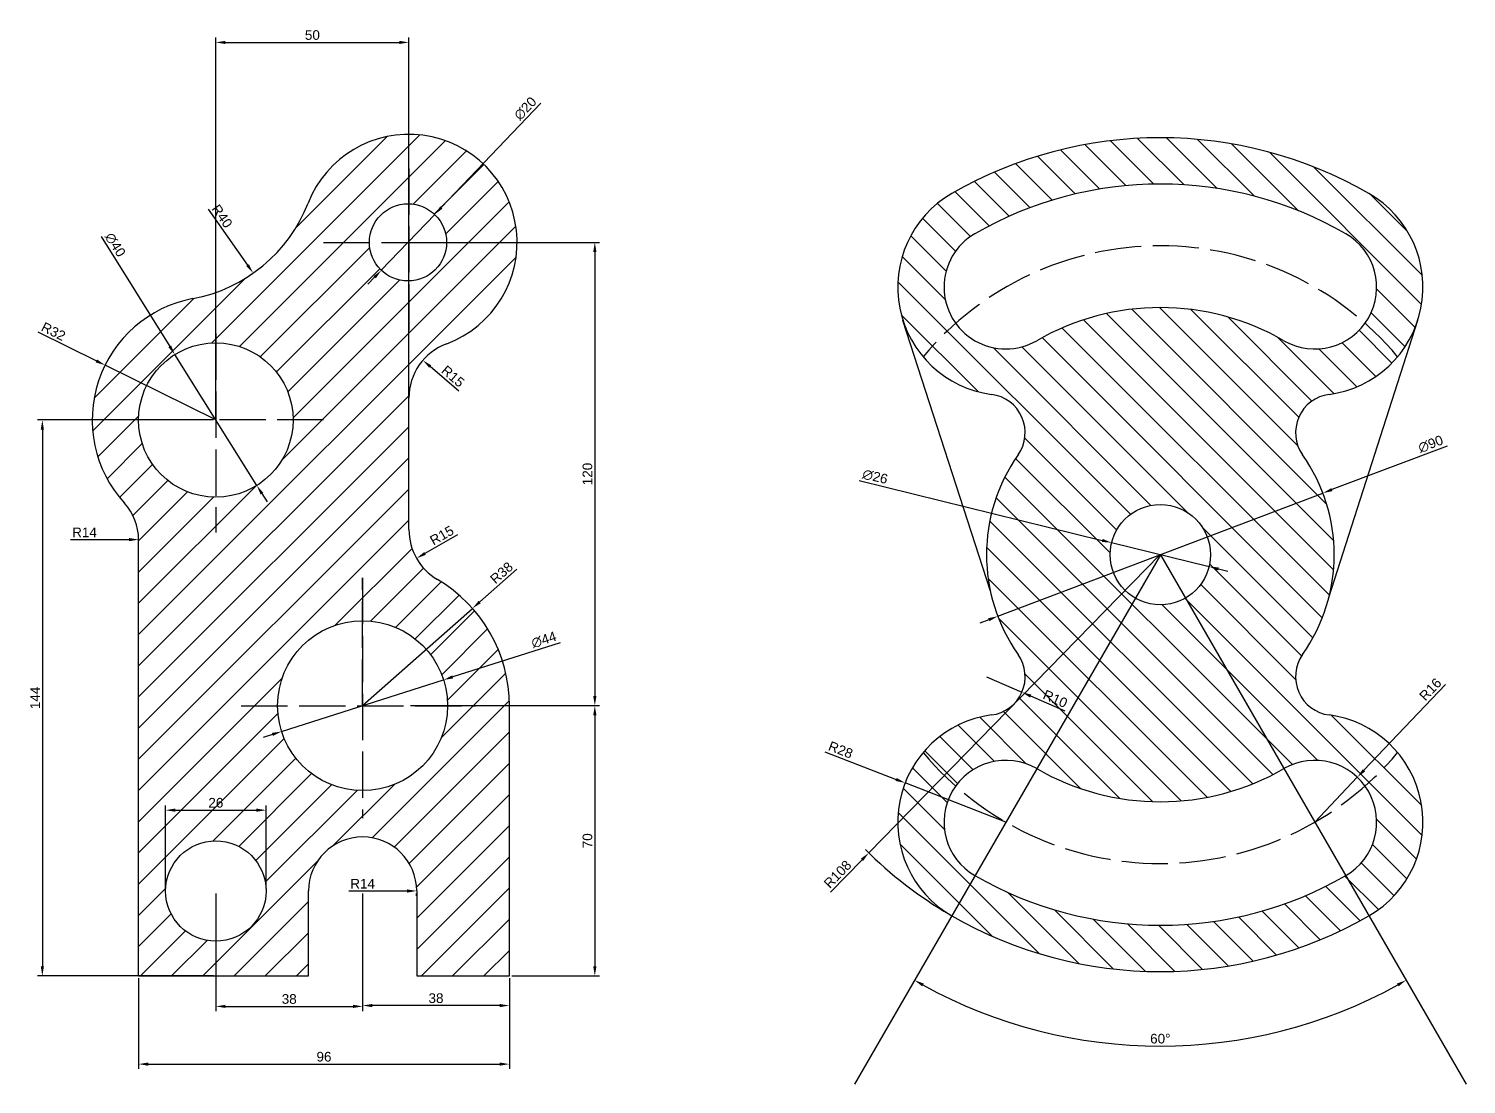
# Model space of a CAD drawing. Header units: millimetres. Extents: x 3583 to 4380, y 1639 to 1912.
# Drawn here: x 4007.9 to 4380, y 1638.9 to 1912.3 of the extents above; entities that cross this region are included whole.
import ezdxf

# ---------------------------------------------------------------- set-up
doc = ezdxf.new("R2010")
doc.units = ezdxf.units.MM
doc.linetypes.add('ACAD_ISO02W100', pattern=[15, 12, -3])
doc.styles.get("Standard").update_dxf_attribs({"font": 'arial.ttf'})
doc.dimstyles.new('ISO-25', dxfattribs={"dimtxt": 2.5, "dimasz": 2.5, "dimexe": 1.25, "dimexo": 0.625, "dimtad": 1, "dimtxsty": 'Standard', "dimcen": 2.5, "dimadec": 0, "dimazin": 0, "dimtfac": 1, "dimtmove": 0, "dimatfit": 3, "dimfxl": 1, "dimarcsym": 0})

# ---------------------------------------------------------------- blocks, each defined once
blk = doc.blocks.new('*D16')
at = {"color": 0, "lineweight": -2, "transparency": 16777216}
for p, q in [((4056.31, 1688.34), (4056.31, 1657.82)), ((4094.31, 1688.34), (4094.31, 1657.82)), ((4058.81, 1659.07), (4091.81, 1659.07))]:
    blk.add_line(p, q, dxfattribs=at)
at = {"color": 0, "transparency": 16777216}
for points in [[(4058.81, 1659.49), (4058.81, 1658.66), (4056.31, 1659.07)], [(4091.81, 1659.49), (4091.81, 1658.66), (4094.31, 1659.07)]]:
    blk.add_solid(points, dxfattribs=at)
at = {"layer": 'Defpoints', "color": 0, "transparency": 16777216}
for p in [(4056.31, 1688.97), (4094.31, 1688.97), (4094.31, 1659.07)]:
    blk.add_point(p, dxfattribs=at)
at = {"color": 0, "transparency": 16777216, "insert": (4075.31, 1660.98), "char_height": 2.5, "attachment_point": 5}
blk.add_mtext('38', dxfattribs=at)
blk = doc.blocks.new('*D17')
at = {"color": 0, "lineweight": -2, "transparency": 16777216}
for p, q in [((4036.31, 1666.34), (4036.31, 1642.87)), ((4132.31, 1666.34), (4132.31, 1642.87)), ((4038.81, 1644.12), (4129.81, 1644.12))]:
    blk.add_line(p, q, dxfattribs=at)
at = {"color": 0, "transparency": 16777216}
for points in [[(4038.81, 1644.54), (4038.81, 1643.7), (4036.31, 1644.12)], [(4129.81, 1644.54), (4129.81, 1643.7), (4132.31, 1644.12)]]:
    blk.add_solid(points, dxfattribs=at)
at = {"layer": 'Defpoints', "color": 0, "transparency": 16777216}
for p in [(4036.31, 1666.97), (4132.31, 1666.97), (4132.31, 1644.12)]:
    blk.add_point(p, dxfattribs=at)
at = {"color": 0, "transparency": 16777216, "insert": (4084.31, 1646.02), "char_height": 2.5, "attachment_point": 5}
blk.add_mtext('96', dxfattribs=at)
blk = doc.blocks.new('*D18')
at = {"color": 0, "lineweight": -2, "transparency": 16777216}
for p, q in [((4094.31, 1666.34), (4094.31, 1658.04)), ((4132.31, 1666.34), (4132.31, 1658.04)), ((4129.81, 1659.29), (4096.81, 1659.29))]:
    blk.add_line(p, q, dxfattribs=at)
at = {"color": 0, "transparency": 16777216}
for points in [[(4096.81, 1659.7), (4096.81, 1658.87), (4094.31, 1659.29)], [(4129.81, 1659.7), (4129.81, 1658.87), (4132.31, 1659.29)]]:
    blk.add_solid(points, dxfattribs=at)
at = {"layer": 'Defpoints', "color": 0, "transparency": 16777216}
for p in [(4094.31, 1666.97), (4132.31, 1666.97), (4094.31, 1659.29)]:
    blk.add_point(p, dxfattribs=at)
at = {"color": 0, "transparency": 16777216, "insert": (4113.31, 1661.19), "char_height": 2.5, "attachment_point": 5}
blk.add_mtext('38', dxfattribs=at)
blk = doc.blocks.new('*D19')
at = {"color": 0, "lineweight": -2, "transparency": 16777216}
for p, q in [((4043.31, 1689.59), (4043.31, 1711.14)), ((4045.81, 1709.89), (4066.81, 1709.89)), ((4069.31, 1689.59), (4069.31, 1711.14))]:
    blk.add_line(p, q, dxfattribs=at)
at = {"color": 0, "transparency": 16777216}
for points in [[(4045.81, 1710.31), (4045.81, 1709.48), (4043.31, 1709.89)], [(4066.81, 1710.31), (4066.81, 1709.48), (4069.31, 1709.89)]]:
    blk.add_solid(points, dxfattribs=at)
at = {"layer": 'Defpoints', "color": 0, "transparency": 16777216}
for p in [(4069.31, 1709.89), (4043.31, 1688.97), (4069.31, 1688.97)]:
    blk.add_point(p, dxfattribs=at)
at = {"color": 0, "transparency": 16777216, "insert": (4056.31, 1711.8), "char_height": 2.5, "attachment_point": 5}
blk.add_mtext('26', dxfattribs=at)
blk = doc.blocks.new('*D20')
at = {"color": 0, "lineweight": -2, "transparency": 16777216}
blk.add_line((4090.7, 1688.97), (4105.81, 1688.97), dxfattribs=at)
blk.add_arc((4094.31, 1688.97), 14, 354.8843, 357.4422, dxfattribs=at)
at = {"color": 0, "transparency": 16777216}
blk.add_solid([(4105.81, 1689.38), (4105.81, 1688.55), (4108.31, 1688.97)], dxfattribs=at)
at = {"layer": 'Defpoints', "color": 0, "transparency": 16777216}
for p in [(4094.31, 1688.97), (4108.31, 1688.97)]:
    blk.add_point(p, dxfattribs=at)
at = {"color": 0, "transparency": 16777216, "insert": (4094.31, 1690.85), "char_height": 2.5, "attachment_point": 5}
blk.add_mtext('R14', dxfattribs=at)
blk = doc.blocks.new('*D21')
at = {"color": 0, "lineweight": -2, "transparency": 16777216}
for p, q in [((4055.68, 1810.97), (4010.14, 1810.97)), ((4011.39, 1808.47), (4011.39, 1669.47)), ((4055.68, 1666.97), (4010.14, 1666.97))]:
    blk.add_line(p, q, dxfattribs=at)
at = {"color": 0, "transparency": 16777216}
for points in [[(4010.98, 1808.47), (4011.81, 1808.47), (4011.39, 1810.97)], [(4010.98, 1669.47), (4011.81, 1669.47), (4011.39, 1666.97)]]:
    blk.add_solid(points, dxfattribs=at)
at = {"layer": 'Defpoints', "color": 0, "transparency": 16777216}
for p in [(4056.31, 1810.97), (4011.39, 1666.97), (4056.31, 1666.97)]:
    blk.add_point(p, dxfattribs=at)
at = {"color": 0, "transparency": 16777216, "insert": (4009.51, 1738.97), "char_height": 2.5, "attachment_point": 5, "rotation": 90}
blk.add_mtext('144', dxfattribs=at)
blk = doc.blocks.new('*D22')
at = {"color": 0, "lineweight": -2, "transparency": 16777216}
for p, q in [((4132.93, 1736.97), (4155.68, 1736.97)), ((4154.43, 1734.47), (4154.43, 1669.47)), ((4132.93, 1666.97), (4155.68, 1666.97))]:
    blk.add_line(p, q, dxfattribs=at)
at = {"color": 0, "transparency": 16777216}
for points in [[(4154.01, 1734.47), (4154.85, 1734.47), (4154.43, 1736.97)], [(4154.01, 1669.47), (4154.85, 1669.47), (4154.43, 1666.97)]]:
    blk.add_solid(points, dxfattribs=at)
at = {"layer": 'Defpoints', "color": 0, "transparency": 16777216}
for p in [(4132.31, 1736.97), (4132.31, 1666.97), (4154.43, 1666.97)]:
    blk.add_point(p, dxfattribs=at)
at = {"color": 0, "transparency": 16777216, "insert": (4152.53, 1701.97), "char_height": 2.5, "attachment_point": 5, "rotation": 90}
blk.add_mtext('70', dxfattribs=at)
blk = doc.blocks.new('*D23')
at = {"color": 0, "lineweight": -2, "transparency": 16777216}
for p, q in [((4106.69, 1856.97), (4155.68, 1856.97)), ((4154.43, 1854.47), (4154.43, 1739.47)), ((4106.69, 1736.97), (4155.68, 1736.97))]:
    blk.add_line(p, q, dxfattribs=at)
at = {"color": 0, "transparency": 16777216}
for points in [[(4154.01, 1854.47), (4154.85, 1854.47), (4154.43, 1856.97)], [(4154.01, 1739.47), (4154.85, 1739.47), (4154.43, 1736.97)]]:
    blk.add_solid(points, dxfattribs=at)
at = {"layer": 'Defpoints', "color": 0, "transparency": 16777216}
for p in [(4106.06, 1856.97), (4106.06, 1736.97), (4154.43, 1736.97)]:
    blk.add_point(p, dxfattribs=at)
at = {"color": 0, "transparency": 16777216, "insert": (4152.53, 1796.97), "char_height": 2.5, "attachment_point": 5, "rotation": 90}
blk.add_mtext('120', dxfattribs=at)
blk = doc.blocks.new('*D24')
at = {"color": 0, "lineweight": -2, "transparency": 16777216}
for p, q in [((4134.25, 1772.35), (4124.63, 1763.82)), ((4094.31, 1736.97), (4122.75, 1762.16))]:
    blk.add_line(p, q, dxfattribs=at)
at = {"color": 0, "transparency": 16777216}
blk.add_solid([(4124.35, 1764.13), (4124.9, 1763.51), (4122.75, 1762.16)], dxfattribs=at)
at = {"layer": 'Defpoints', "color": 0, "transparency": 16777216}
for p in [(4122.75, 1762.16), (4094.31, 1736.97)]:
    blk.add_point(p, dxfattribs=at)
at = {"color": 0, "transparency": 16777216, "insert": (4130.29, 1771.37), "char_height": 2.5, "attachment_point": 5, "rotation": 41.5321}
blk.add_mtext('R38', dxfattribs=at)
blk = doc.blocks.new('*D25')
at = {"color": 0, "lineweight": -2, "transparency": 16777216}
blk.add_line((4118.91, 1781.21), (4110.45, 1776.38), dxfattribs=at)
at = {"color": 0, "transparency": 16777216}
blk.add_solid([(4110.24, 1776.74), (4110.66, 1776.02), (4108.28, 1775.14)], dxfattribs=at)
at = {"layer": 'Defpoints', "color": 0, "transparency": 16777216}
for p in [(4121.31, 1782.57), (4108.28, 1775.14)]:
    blk.add_point(p, dxfattribs=at)
at = {"color": 0, "transparency": 16777216, "insert": (4114.82, 1781.07), "char_height": 2.5, "attachment_point": 5, "rotation": 29.6869}
blk.add_mtext('R15', dxfattribs=at)
blk = doc.blocks.new('*D26')
at = {"color": 0, "lineweight": -2, "transparency": 16777216}
blk.add_line((4119.21, 1818.46), (4111.82, 1824.8), dxfattribs=at)
at = {"color": 0, "transparency": 16777216}
blk.add_solid([(4112.09, 1825.12), (4111.55, 1824.49), (4109.92, 1826.43)], dxfattribs=at)
at = {"layer": 'Defpoints', "color": 0, "transparency": 16777216}
for p in [(4109.92, 1826.43), (4121.31, 1816.67)]:
    blk.add_point(p, dxfattribs=at)
at = {"color": 0, "transparency": 16777216, "insert": (4117.7, 1822.26), "char_height": 2.5, "attachment_point": 5, "rotation": 319.3874}
blk.add_mtext('R15', dxfattribs=at)
blk = doc.blocks.new('*D27')
at = {"color": 0, "lineweight": -2, "transparency": 16777216}
blk.add_line((4054.3, 1865.61), (4064.54, 1851.04), dxfattribs=at)
at = {"color": 0, "transparency": 16777216}
blk.add_solid([(4064.88, 1851.28), (4064.2, 1850.8), (4065.98, 1849)], dxfattribs=at)
at = {"layer": 'Defpoints', "color": 0, "transparency": 16777216}
for p in [(4042.97, 1881.72), (4065.98, 1849)]:
    blk.add_point(p, dxfattribs=at)
at = {"color": 0, "transparency": 16777216, "insert": (4057.93, 1863.75), "char_height": 2.5, "attachment_point": 5, "rotation": 305.1112}
blk.add_mtext('R40', dxfattribs=at)
blk = doc.blocks.new('*D28')
at = {"color": 0, "lineweight": -2, "transparency": 16777216}
for p, q in [((4010.2, 1833.78), (4025.39, 1826.26)), ((4056.31, 1810.97), (4027.63, 1825.16))]:
    blk.add_line(p, q, dxfattribs=at)
at = {"color": 0, "transparency": 16777216}
blk.add_solid([(4025.57, 1826.64), (4025.2, 1825.89), (4027.63, 1825.16)], dxfattribs=at)
at = {"layer": 'Defpoints', "color": 0, "transparency": 16777216}
for p in [(4027.63, 1825.16), (4056.31, 1810.97)]:
    blk.add_point(p, dxfattribs=at)
at = {"color": 0, "transparency": 16777216, "insert": (4014.27, 1833.89), "char_height": 2.5, "attachment_point": 5, "rotation": 333.6755}
blk.add_mtext('R32', dxfattribs=at)
blk = doc.blocks.new('*D29')
at = {"color": 0, "lineweight": -2, "transparency": 16777216}
blk.add_line((4018.7, 1779.98), (4033.81, 1779.98), dxfattribs=at)
at = {"color": 0, "transparency": 16777216}
blk.add_solid([(4033.81, 1780.4), (4033.81, 1779.56), (4036.31, 1779.98)], dxfattribs=at)
at = {"layer": 'Defpoints', "color": 0, "transparency": 16777216}
for p in [(4022.31, 1779.98), (4036.31, 1779.98)]:
    blk.add_point(p, dxfattribs=at)
at = {"color": 0, "transparency": 16777216, "insert": (4022.31, 1781.86), "char_height": 2.5, "attachment_point": 5}
blk.add_mtext('R14', dxfattribs=at)
blk = doc.blocks.new('*D30')
at = {"color": 0, "lineweight": -2, "transparency": 16777216}
for p, q in [((4140.47, 1893), (4114.69, 1866.01)), ((4099.15, 1849.73), (4112.97, 1864.2)), ((4097.43, 1847.92), (4095.7, 1846.12))]:
    blk.add_line(p, q, dxfattribs=at)
at = {"color": 0, "transparency": 16777216}
for points in [[(4114.39, 1866.29), (4114.99, 1865.72), (4112.97, 1864.2)], [(4097.13, 1848.21), (4097.73, 1847.64), (4099.15, 1849.73)]]:
    blk.add_solid(points, dxfattribs=at)
at = {"layer": 'Defpoints', "color": 0, "transparency": 16777216}
for p in [(4112.97, 1864.2), (4099.15, 1849.73)]:
    blk.add_point(p, dxfattribs=at)
at = {"color": 0, "transparency": 16777216, "insert": (4136.44, 1891.64), "char_height": 2.5, "attachment_point": 5, "rotation": 46.3221}
blk.add_mtext('∅20', dxfattribs=at)
blk = doc.blocks.new('*D31')
at = {"color": 0, "lineweight": -2, "transparency": 16777216}
for p, q in [((4145.43, 1753.28), (4117.65, 1744.41)), ((4073.35, 1730.28), (4115.27, 1743.65)), ((4070.97, 1729.52), (4068.59, 1728.76))]:
    blk.add_line(p, q, dxfattribs=at)
at = {"color": 0, "transparency": 16777216}
for points in [[(4117.52, 1744.81), (4117.77, 1744.02), (4115.27, 1743.65)], [(4070.84, 1729.91), (4071.09, 1729.12), (4073.35, 1730.28)]]:
    blk.add_solid(points, dxfattribs=at)
at = {"layer": 'Defpoints', "color": 0, "transparency": 16777216}
for p in [(4115.27, 1743.65), (4073.35, 1730.28)]:
    blk.add_point(p, dxfattribs=at)
at = {"color": 0, "transparency": 16777216, "insert": (4141.24, 1754.01), "char_height": 2.5, "attachment_point": 5, "rotation": 17.6997}
blk.add_mtext('∅44', dxfattribs=at)
blk = doc.blocks.new('*D32')
at = {"color": 0, "lineweight": -2, "transparency": 16777216}
for p, q in [((4026.59, 1858.48), (4044.38, 1830.04)), ((4066.91, 1794.01), (4045.7, 1827.92)), ((4068.24, 1791.89), (4069.57, 1789.77))]:
    blk.add_line(p, q, dxfattribs=at)
at = {"color": 0, "transparency": 16777216}
for points in [[(4044.73, 1830.26), (4044.02, 1829.82), (4045.7, 1827.92)], [(4068.59, 1792.11), (4067.89, 1791.67), (4066.91, 1794.01)]]:
    blk.add_solid(points, dxfattribs=at)
at = {"layer": 'Defpoints', "color": 0, "transparency": 16777216}
for p in [(4045.7, 1827.92), (4066.91, 1794.01)]:
    blk.add_point(p, dxfattribs=at)
at = {"color": 0, "transparency": 16777216, "insert": (4030.26, 1856.33), "char_height": 2.5, "attachment_point": 5, "rotation": 302.0271}
blk.add_mtext('∅40', dxfattribs=at)
blk = doc.blocks.new('*D33')
at = {"color": 0, "lineweight": -2, "transparency": 16777216}
for p, q in [((4056.31, 1811.59), (4056.31, 1910.01)), ((4106.31, 1811.59), (4106.31, 1910.01)), ((4058.81, 1908.76), (4103.81, 1908.76))]:
    blk.add_line(p, q, dxfattribs=at)
at = {"color": 0, "transparency": 16777216}
for points in [[(4058.81, 1909.18), (4058.81, 1908.35), (4056.31, 1908.76)], [(4103.81, 1909.18), (4103.81, 1908.35), (4106.31, 1908.76)]]:
    blk.add_solid(points, dxfattribs=at)
at = {"layer": 'Defpoints', "color": 0, "transparency": 16777216}
for p in [(4106.31, 1908.76), (4056.31, 1810.97), (4106.31, 1810.97)]:
    blk.add_point(p, dxfattribs=at)
at = {"color": 0, "transparency": 16777216, "insert": (4081.31, 1910.66), "char_height": 2.5, "attachment_point": 5}
blk.add_mtext('50', dxfattribs=at)
blk = doc.blocks.new('*D34')
at = {"color": 0, "lineweight": -2, "transparency": 16777216}
for p, q in [((4375.07, 1804.22), (4345.26, 1792.92)), ((4258.77, 1760.12), (4342.92, 1792.03)), ((4256.43, 1759.24), (4254.09, 1758.35))]:
    blk.add_line(p, q, dxfattribs=at)
at = {"color": 0, "transparency": 16777216}
for points in [[(4345.11, 1793.31), (4345.41, 1792.53), (4342.92, 1792.03)], [(4256.28, 1759.63), (4256.58, 1758.85), (4258.77, 1760.12)]]:
    blk.add_solid(points, dxfattribs=at)
at = {"layer": 'Defpoints', "color": 0, "transparency": 16777216}
for p in [(4342.92, 1792.03), (4258.77, 1760.12)]:
    blk.add_point(p, dxfattribs=at)
at = {"color": 0, "transparency": 16777216, "insert": (4370.84, 1804.72), "char_height": 2.5, "attachment_point": 5, "rotation": 20.7629}
blk.add_mtext('∅90', dxfattribs=at)
blk = doc.blocks.new('*D35')
at = {"color": 0, "lineweight": -2, "transparency": 16777216}
for p, q in [((4222.86, 1795.26), (4285.79, 1779.78)), ((4313.47, 1772.97), (4288.22, 1779.18)), ((4315.9, 1772.37), (4318.32, 1771.78))]:
    blk.add_line(p, q, dxfattribs=at)
at = {"color": 0, "transparency": 16777216}
for points in [[(4285.89, 1780.18), (4285.69, 1779.37), (4288.22, 1779.18)], [(4315.99, 1772.78), (4315.8, 1771.97), (4313.47, 1772.97)]]:
    blk.add_solid(points, dxfattribs=at)
at = {"layer": 'Defpoints', "color": 0, "transparency": 16777216}
for p in [(4288.22, 1779.18), (4313.47, 1772.97)]:
    blk.add_point(p, dxfattribs=at)
at = {"color": 0, "transparency": 16777216, "insert": (4227, 1796.27), "char_height": 2.5, "attachment_point": 5, "rotation": 346.1811}
blk.add_mtext('∅26', dxfattribs=at)
blk = doc.blocks.new('*D36')
at = {"color": 0, "lineweight": -2, "transparency": 16777216}
for p, q in [((4214.02, 1725.05), (4232.43, 1717.87)), ((4260.84, 1706.79), (4234.76, 1716.96))]:
    blk.add_line(p, q, dxfattribs=at)
at = {"color": 0, "transparency": 16777216}
blk.add_solid([(4232.58, 1718.26), (4232.28, 1717.48), (4234.76, 1716.96)], dxfattribs=at)
at = {"layer": 'Defpoints', "color": 0, "transparency": 16777216}
for p in [(4234.76, 1716.96), (4260.84, 1706.79)]:
    blk.add_point(p, dxfattribs=at)
at = {"color": 0, "transparency": 16777216, "insert": (4218.08, 1725.51), "char_height": 2.5, "attachment_point": 5, "rotation": 338.7038}
blk.add_mtext('R28', dxfattribs=at)
blk = doc.blocks.new('*D37')
at = {"color": 0, "lineweight": -2, "transparency": 16777216}
for p, q in [((4255.84, 1744.46), (4265, 1740.45)), ((4276.18, 1735.54), (4267.29, 1739.44))]:
    blk.add_line(p, q, dxfattribs=at)
at = {"color": 0, "transparency": 16777216}
blk.add_solid([(4267.45, 1739.83), (4267.12, 1739.06), (4265, 1740.45)], dxfattribs=at)
at = {"layer": 'Defpoints', "color": 0, "transparency": 16777216}
for p in [(4255.84, 1744.46), (4265, 1740.45)]:
    blk.add_point(p, dxfattribs=at)
at = {"color": 0, "transparency": 16777216, "insert": (4273.64, 1738.73), "char_height": 2.5, "attachment_point": 5, "rotation": 336.3279}
blk.add_mtext('R10', dxfattribs=at)
blk = doc.blocks.new('*D38')
at = {"color": 0, "lineweight": -2, "transparency": 16777216}
for p, q in [((4374.63, 1742.49), (4353.56, 1720.23)), ((4340.84, 1706.79), (4351.84, 1718.41))]:
    blk.add_line(p, q, dxfattribs=at)
at = {"color": 0, "transparency": 16777216}
blk.add_solid([(4353.26, 1720.52), (4353.86, 1719.94), (4351.84, 1718.41)], dxfattribs=at)
at = {"layer": 'Defpoints', "color": 0, "transparency": 16777216}
for p in [(4351.84, 1718.41), (4340.84, 1706.79)]:
    blk.add_point(p, dxfattribs=at)
at = {"color": 0, "transparency": 16777216, "insert": (4370.77, 1741.18), "char_height": 2.5, "attachment_point": 5, "rotation": 46.5709}
blk.add_mtext('R16', dxfattribs=at)
blk = doc.blocks.new('*D39')
at = {"color": 0, "lineweight": -2, "transparency": 16777216}
for p, q in [((4300.84, 1776.08), (4225.36, 1698.84)), ((4215.45, 1688.7), (4223.61, 1697.05))]:
    blk.add_line(p, q, dxfattribs=at)
blk.add_arc((4300.84, 1776.08), 108, 224.9943, 239.6684, dxfattribs=at)
at = {"color": 0, "transparency": 16777216}
blk.add_solid([(4223.31, 1697.34), (4223.91, 1696.76), (4225.36, 1698.84)], dxfattribs=at)
at = {"layer": 'Defpoints', "color": 0, "transparency": 16777216}
for p in [(4300.84, 1776.08), (4225.36, 1698.84)]:
    blk.add_point(p, dxfattribs=at)
at = {"color": 0, "transparency": 16777216, "insert": (4217.3, 1693.31), "char_height": 2.5, "attachment_point": 5, "rotation": 45.6575}
blk.add_mtext('R108', dxfattribs=at)
blk = doc.blocks.new('*D40')
at = {"color": 0, "lineweight": -2, "transparency": 16777216}
blk.add_arc((4300.84, 1776.08), 127.28, 241.1254, 298.8746, dxfattribs=at)
at = {"color": 0, "transparency": 16777216}
for points in [[(4239.18, 1664.26), (4239.59, 1664.99), (4237.21, 1665.85)], [(4362.1, 1664.99), (4362.51, 1664.26), (4364.48, 1665.85)]]:
    blk.add_solid(points, dxfattribs=at)
at = {"layer": 'Defpoints', "color": 0, "transparency": 16777216}
for p in [(4300.84, 1776.08), (4300.84, 1776.08), (4278.74, 1650.73), (4221.65, 1638.9), (4380.04, 1638.9)]:
    blk.add_point(p, dxfattribs=at)
at = {"color": 0, "transparency": 16777216, "insert": (4300.84, 1650.7), "char_height": 2.5, "attachment_point": 5}
blk.add_mtext('60°', dxfattribs=at)

msp = doc.modelspace()

# ---------------------------------------------------------------- hatches: boundary and pattern name
h = msp.add_hatch()
h.set_pattern_fill('ANSI31', color=256, scale=1.8)
h.set_pattern_definition([(45, (-109.2144, 2.212), (-4.041115, 4.041115), [])])
h.paths.add_polyline_path([(4036.308, 1666.965), (4080.308, 1666.965), (4080.308, 1688.965, -1), (4108.308, 1688.965), (4108.308, 1666.965), (4132.308, 1666.965), (4132.308, 1736.965, 0.2650232), (4113.666, 1769.665, -0.2650232), (4106.308, 1782.572), (4106.308, 1816.666, -0.3133033), (4116.075, 1830.724, 1.5433341), (4080.229, 1867.158, -0.2585202), (4050.382, 1842.412, 0.5871073), (4032.656, 1789.411, -0.1868857), (4036.308, 1779.981)])
h.paths.add_polyline_path([(4116.308, 1736.965, -1), (4072.308, 1736.965, -1)], flags=16)
h.paths.add_polyline_path([(4036.308, 1810.965, -1), (4076.308, 1810.965, -1)], flags=16)
h.paths.add_polyline_path([(4069.308, 1688.965, -1), (4043.308, 1688.965, -1)], flags=16)
h.paths.add_polyline_path([(4096.06, 1856.965, -1), (4116.06, 1856.965, -1)], flags=16)
h = msp.add_hatch()
h.set_pattern_fill('ANSI31', color=256, scale=1.7, angle=90)
h.set_pattern_definition([(135, (113.167, 348.4137), (-3.816609, -3.816609), [])])
h.paths.add_polyline_path([(4344.533, 1817.603, 0.1869208), (4362.268, 1827.331, 0.0378873), (4353.831, 1836.013, -0.3851704), (4332.844, 1831.502, 0.2679492), (4268.844, 1831.502, -0.3851704), (4247.857, 1836.013, 0.0378873), (4239.419, 1827.331, 0.1869208), (4257.155, 1817.603, -0.5629754), (4264.02, 1801.942, 0.316112), (4264.02, 1750.211, -0.5629754), (4257.155, 1734.551, 0.1869208), (4239.419, 1724.822, 0.0378873), (4247.857, 1716.14, -0.3851704), (4268.844, 1720.651), (4294.344, 1764.818, -0.2679492), (4287.844, 1776.077, -1), (4313.844, 1776.077, -0.2679492), (4307.344, 1764.818), (4332.844, 1720.651, -0.3851704), (4353.831, 1716.14, 0.0378873), (4362.268, 1724.822, 0.1869208), (4344.533, 1734.551, -0.5629754), (4337.667, 1750.211, 0.316112), (4337.667, 1801.942, -0.5629754)])
h.paths.add_polyline_path([(4246.844, 1869.607, 0.4667256), (4239.419, 1827.331, -0.0378873), (4247.857, 1836.013, -0.4438657), (4252.844, 1859.215, -0.2679492), (4348.844, 1859.215, -0.4438657), (4353.831, 1836.013, -0.0378873), (4362.268, 1827.331, 0.4667256), (4354.844, 1869.607, 0.2679492)])
h.paths.add_polyline_path([(4247.857, 1716.14, -0.0378873), (4239.419, 1724.822, 0.4667256), (4246.844, 1682.546), (4252.844, 1692.938, -0.4438657)])
h.paths.add_polyline_path([(4252.844, 1692.938), (4246.844, 1682.546, 0.2679492), (4354.844, 1682.546), (4348.844, 1692.938, -0.2679492)])
h.paths.add_polyline_path([(4362.268, 1724.822, -0.0378873), (4353.831, 1716.14, -0.4438657), (4348.844, 1692.938), (4354.844, 1682.546, 0.4667256)])
h.paths.add_polyline_path([(4307.344, 1764.818, -0.2679492), (4294.344, 1764.818), (4268.844, 1720.651, 0.2679492), (4332.844, 1720.651)])

# ---------------------------------------------------------------- linework, layer by layer
at = {"linetype": 'ACAD_ISO02W100'}
for p, q in [((4106.308, 1876.145), (4106.308, 1831.955)), ((4084.187, 1856.965), (4134.308, 1856.965)), ((4056.308, 1810.965), (4056.308, 1833.354)), ((4056.308, 1833.354), (4056.308, 1781.795)), ((4084.219, 1810.965), (4032.913, 1810.965)), ((4094.308, 1736.965), (4094.308, 1770.061)), ((4094.308, 1770.061), (4094.308, 1707.848)), ((4062.892, 1736.965), (4123.509, 1736.965))]:
    msp.add_line(p, q, dxfattribs=at)
for p, q in [((4256.854, 1766.595), (4234.199, 1836.755)), ((4344.453, 1764.975), (4367.505, 1836.803)), ((4106.308, 1782.572), (4106.308, 1816.666)), ((4036.308, 1666.965), (4036.308, 1779.981)), ((4300.844, 1776.077), (4221.646, 1638.902)), ((4300.844, 1776.077), (4380.042, 1638.902)), ((4132.308, 1666.965), (4132.308, 1736.965)), ((4080.308, 1666.965), (4080.308, 1688.965)), ((4108.308, 1688.965), (4108.308, 1666.965)), ((4036.308, 1666.965), (4080.308, 1666.965)), ((4108.308, 1666.965), (4132.308, 1666.965))]:
    msp.add_line(p, q)
for centre, radius in [((4106.06, 1856.965), 10), ((4056.308, 1810.965), 20), ((4300.844, 1776.077), 13), ((4094.308, 1736.965), 22), ((4056.308, 1688.965), 13)]:
    msp.add_circle(centre, radius)
for centre, radius, start, end in [((4106.308, 1856.965), 28, 290.41621, 158.65168), ((4300.844, 1776.077), 108, 60, 120), ((4300.844, 1776.077), 96, 60, 120), ((4260.844, 1845.359), 28, 120, 262.42903), ((4340.844, 1845.359), 28, 277.57097, 60), ((4042.974, 1881.72), 40, 280.67259, 338.65168), ((4260.844, 1845.359), 16, 120, 300), ((4340.844, 1845.359), 16, 240, 60), ((4056.308, 1810.965), 32, 100.67259, 222.34261), ((4300.844, 1776.077), 64, 60, 120), ((4121.308, 1816.666), 15, 110.41621, 180), ((4255.837, 1807.69), 10, 324.91526, 82.42903), ((4345.851, 1807.69), 10, 97.57097, 215.08474), ((4300.844, 1776.077), 45, 144.91526, 215.08474), ((4300.844, 1776.077), 45, 324.91526, 35.08474), ((4022.308, 1779.981), 14, 0, 42.34261), ((4121.308, 1782.572), 15, 180, 239.37387), ((4094.308, 1736.965), 38, 0, 59.37387), ((4255.837, 1744.463), 10, 277.57097, 35.08474), ((4345.851, 1744.463), 10, 144.91526, 262.42903), ((4260.844, 1706.795), 28, 97.57097, 240), ((4340.844, 1706.795), 28, 300, 82.42903), ((4260.844, 1706.795), 16, 60, 240), ((4300.844, 1776.077), 64, 240, 300), ((4340.844, 1706.795), 16, 300, 120), ((4094.308, 1688.965), 14, 0, 180), ((4300.844, 1776.077), 96, 240, 300), ((4300.844, 1776.077), 108, 240, 300)]:
    msp.add_arc(centre, radius, start, end)
for start, end in [(39.84268, 140.15732), (219.84268, 320.15732)]:
    msp.add_arc((4300.844, 1776.077), 80, start, end, dxfattribs=at)

# ---------------------------------------------------------------- dimensions: what is measured, and where the dimension line sits
for base, p1, p2, picture, middle in [((4106.308, 1908.763), (4056.308, 1810.965), (4106.308, 1810.965), '*D33', (4081.308, 1910.665)), ((4069.308, 1709.895), (4043.308, 1688.965), (4069.308, 1688.965), '*D19', (4056.308, 1711.796)), ((4094.308, 1659.073), (4056.308, 1688.965), (4094.308, 1688.965), '*D16', (4075.308, 1660.976)), ((4132.308, 1644.122), (4036.308, 1666.965), (4132.308, 1666.965), '*D17', (4084.308, 1646.023)), ((4094.308, 1659.287), (4132.308, 1666.965), (4094.308, 1666.965), '*D18', (4113.308, 1661.189))]:
    dim = msp.add_linear_dim(base=base, p1=p1, p2=p2, dimstyle='ISO-25')
    dim.commit()
    dim.dimension.update_dxf_attribs({"geometry": picture, "text_midpoint": middle})
for p1, p2, picture, middle in [((4099.154, 1849.733), (4112.966, 1864.198), '*D30', (4137.869, 1890.277)), ((4066.914, 1794.009), (4045.702, 1827.921), '*D32', (4028.588, 1855.28)), ((4258.766, 1760.124), (4342.921, 1792.029), '*D34', (4371.542, 1802.88)), ((4313.468, 1772.972), (4288.22, 1779.182), '*D35', (4226.527, 1794.357)), ((4073.349, 1730.277), (4115.267, 1743.654), '*D31', (4141.834, 1752.133))]:
    dim = msp.add_diameter_dim_2p(p1=p1, p2=p2, dimstyle='ISO-25')
    dim.commit()
    dim.dimension.update_dxf_attribs({"geometry": picture, "text_midpoint": middle, "dimtype": 163})
for center, mpoint, picture, middle in [((4042.974, 1881.72), (4065.98, 1848.998), '*D27', (4056.378, 1862.656)), ((4056.308, 1810.965), (4027.626, 1825.156), '*D28', (4013.423, 1832.183)), ((4121.308, 1816.666), (4109.921, 1826.431), '*D26', (4116.466, 1820.819)), ((4022.308, 1779.981), (4036.308, 1779.981), '*D29', (4022.308, 1779.981)), ((4121.308, 1782.572), (4108.277, 1775.143), '*D25', (4115.766, 1779.413)), ((4094.308, 1736.965), (4122.754, 1762.161), '*D24', (4131.548, 1769.95)), ((4340.844, 1706.795), (4351.843, 1718.414), '*D38', (4372.151, 1739.868)), ((4260.844, 1706.795), (4234.756, 1716.964), '*D36', (4217.387, 1723.734)), ((4094.308, 1688.965), (4108.308, 1688.965), '*D20', (4094.308, 1688.965))]:
    dim = msp.add_radius_dim(center=center, mpoint=mpoint, dimstyle='ISO-25')
    dim.commit()
    dim.dimension.update_dxf_attribs({"geometry": picture, "text_midpoint": middle, "dimtype": 164})
for base, p1, p2, picture, middle in [((4154.431, 1736.965), (4106.06, 1856.965), (4106.06, 1736.965), '*D23', (4152.53, 1796.965)), ((4011.394, 1666.965), (4056.308, 1810.965), (4056.308, 1666.965), '*D21', (4009.513, 1738.965)), ((4154.431, 1666.965), (4132.308, 1736.965), (4132.308, 1666.965), '*D22', (4152.53, 1701.965))]:
    dim = msp.add_linear_dim(base=base, p1=p1, p2=p2, angle=90, dimstyle='ISO-25')
    dim.commit()
    dim.dimension.update_dxf_attribs({"geometry": picture, "text_midpoint": middle})
for center, mpoint, picture, middle in [((4300.844, 1776.077), (4225.358, 1698.838), '*D39', (4217.298, 1693.312)), ((4255.837, 1744.463), (4264.996, 1740.448), '*D37', (4273.643, 1738.734))]:
    dim = msp.add_radius_dim(center=center, mpoint=mpoint, dimstyle='ISO-25')
    dim.commit()
    dim.dimension.update_dxf_attribs({"geometry": picture, "text_midpoint": middle})
dim = msp.add_angular_dim_2l(base=(4278.742, 1650.733), line1=((4300.844, 1776.077), (4380.042, 1638.902)), line2=((4300.844, 1776.077), (4221.646, 1638.902)), dimstyle='ISO-25')
dim.commit()
dim.dimension.update_dxf_attribs({"geometry": '*D40', "text_midpoint": (4300.844, 1650.701)})

doc.saveas('drawing.dxf')
